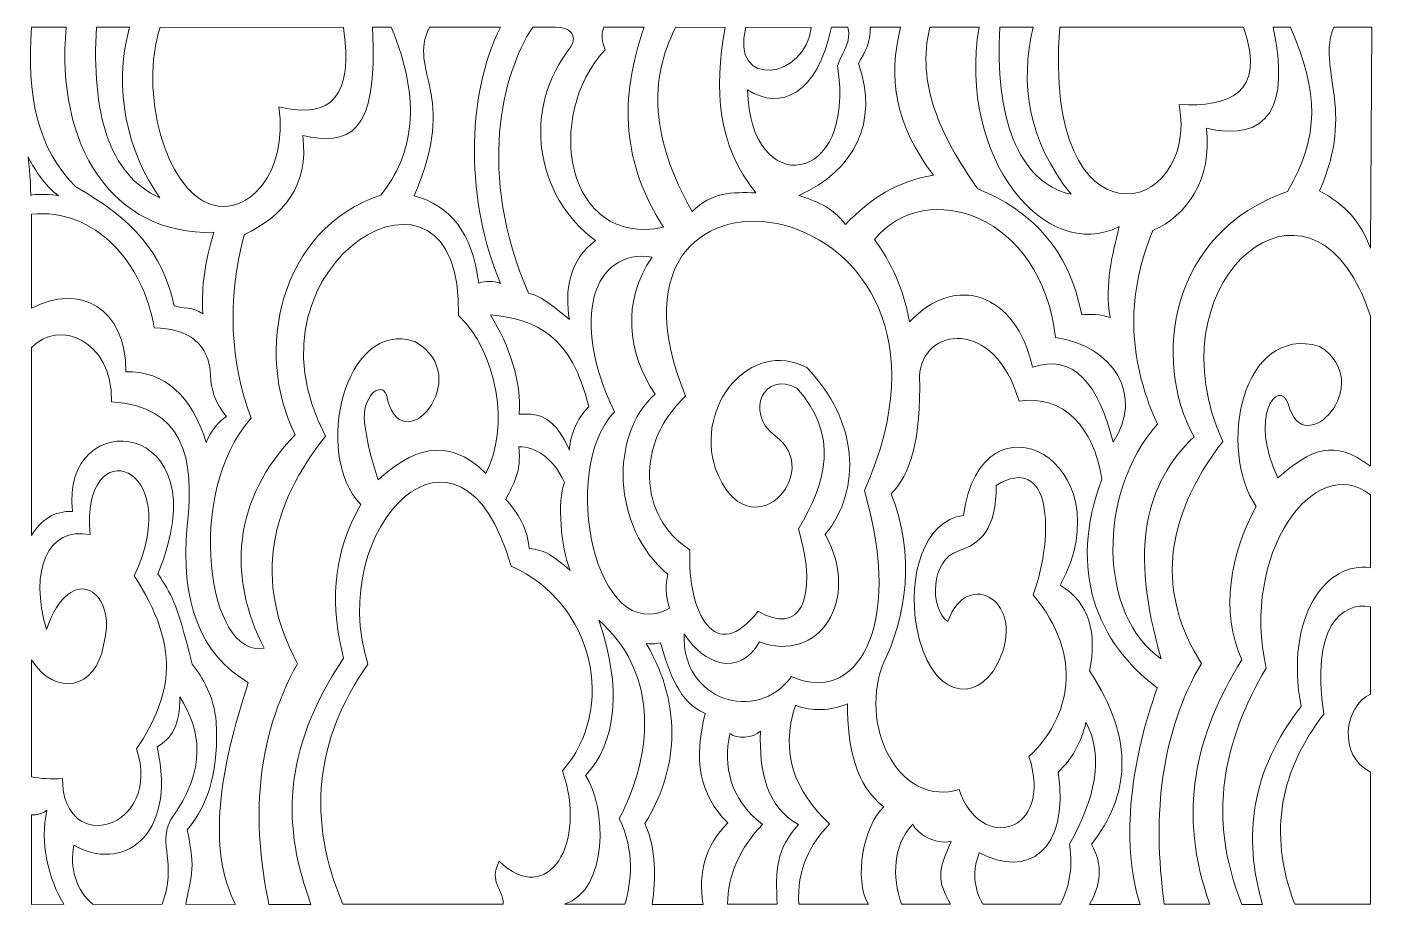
# Model space of a CAD drawing. Header units: centimetres. Extents: x -46 to 46, y -54 to 54.
# Drawn here: x -13.43 to 31.98, y 24.44 to 54.05 of the extents above; entities that cross this region are included whole.
import ezdxf

# ---------------------------------------------------------------- set-up
doc = ezdxf.new("R2010")
doc.units = ezdxf.units.CM
doc.header["$MEASUREMENT"] = 0
doc.layers.add('layer 1', color=7, linetype='Continuous')

msp = doc.modelspace()

# ---------------------------------------------------------------- linework, layer by layer
at = {"layer": 'layer 1', "color": 30, "lineweight": 9}
for points, knots in [([(-13.27848, 54.04293), (-13.42625, 51.76407), (-13.10405, 49.97593), (-11.78317, 48.67937), (-11.78317, 48.67937), (-9.86798, 47.58032), (-8.88648, 46.50998), (-8.47956, 44.67425), (-8.47956, 44.67425), (-7.90419, 44.55326), (-7.91371, 44.65091), (-7.5227, 44.40461), (-7.5227, 44.40461), (-7.55774, 45.4357), (-7.46088, 46.03482), (-7.15341, 47.15002), (-7.15341, 47.15002), (-10.5544, 47.03395), (-12.48331, 50.08193), (-12.10604, 54.0441), (-12.10604, 54.0441), (-12.10604, 54.0441), (-13.27848, 54.04293), (-13.27848, 54.04293)], [0, 0, 0, 0, 0.14285714, 0.14285714, 0.14285714, 0.14285714, 0.28571429, 0.28571429, 0.28571429, 0.28571429, 0.42857143, 0.42857143, 0.42857143, 0.42857143, 0.57142857, 0.57142857, 0.57142857, 0.57142857, 0.71428571, 0.71428571, 0.71428571, 0.71428571, 1, 1, 1, 1]), ([(-8.95851, 48.30951), (-10.71189, 49.08349), (-11.25374, 51.21956), (-11.09366, 54.04648), (-11.09366, 54.04648), (-11.09366, 54.04648), (-9.98493, 54.04435), (-9.98493, 54.04435), (-9.98493, 54.04435), (-10.53808, 51.94983), (-10.055, 49.8358), (-8.95851, 48.30951)], [0, 0, 0, 0, 0.25, 0.25, 0.25, 0.25, 0.5, 0.5, 0.5, 0.5, 1, 1, 1, 1]), ([(-8.95226, 54.04103), (-9.65767, 51.87861), (-8.78627, 48.59203), (-7.23472, 48.08091), (-7.23472, 48.08091), (-5.97188, 47.69335), (-4.6592, 49.15115), (-4.96049, 51.37247), (-4.96049, 51.37247), (-3.18377, 50.92234), (-2.44595, 51.74576), (-2.79542, 54.03793), (-2.79542, 54.03793), (-2.79542, 54.03793), (-8.95226, 54.04103), (-8.95226, 54.04103)], [0, 0, 0, 0, 0.2, 0.2, 0.2, 0.2, 0.4, 0.4, 0.4, 0.4, 0.6, 0.6, 0.6, 0.6, 1, 1, 1, 1]), ([(-5.45554, 33.16754), (-6.687, 35.53763), (-6.52995, 38.18393), (-4.40989, 40.34688), (-4.40989, 40.34688), (-5.81036, 43.08984), (-4.95655, 47.26376), (-1.53718, 48.40316), (-1.53718, 48.40316), (-0.45879, 49.73882), (-0.13398, 51.54779), (-1.18629, 54.04212), (-1.18629, 54.04212), (-1.18629, 54.04212), (-1.81771, 54.04293), (-1.81771, 54.04293), (-1.81771, 54.04293), (-1.5891, 50.35089), (-2.67042, 50.06888), (-4.15726, 50.40366), (-4.15726, 50.40366), (-3.94275, 48.67776), (-4.83576, 47.68523), (-6.13351, 47.06812), (-6.13351, 47.06812), (-6.71207, 44.82193), (-6.59234, 42.77717), (-5.89412, 40.89931), (-5.89412, 40.89931), (-8.15241, 38.36732), (-7.34675, 32.8069), (-5.45554, 33.16754)], [0, 0, 0, 0, 0.11111111, 0.11111111, 0.11111111, 0.11111111, 0.22222222, 0.22222222, 0.22222222, 0.22222222, 0.33333333, 0.33333333, 0.33333333, 0.33333333, 0.44444444, 0.44444444, 0.44444444, 0.44444444, 0.55555556, 0.55555556, 0.55555556, 0.55555556, 0.66666667, 0.66666667, 0.66666667, 0.66666667, 0.77777778, 0.77777778, 0.77777778, 0.77777778, 1, 1, 1, 1]), ([(1.75446, 45.44535), (1.53407, 47.1698), (0.78997, 48.04447), (-0.41204, 48.38014), (-0.41204, 48.38014), (1.08822, 51.87595), (-0.64585, 52.50327), (0.09619, 54.04263), (0.09619, 54.04263), (0.09619, 54.04263), (2.48353, 54.0436), (2.48353, 54.0436), (2.48353, 54.0436), (1.29574, 51.68298), (1.34212, 48.11381), (2.48461, 45.43384), (2.48461, 45.43384), (2.24122, 45.52591), (2.00623, 45.51455), (1.75446, 45.44535)], [0, 0, 0, 0, 0.16666667, 0.16666667, 0.16666667, 0.16666667, 0.33333333, 0.33333333, 0.33333333, 0.33333333, 0.5, 0.5, 0.5, 0.5, 0.66666667, 0.66666667, 0.66666667, 0.66666667, 1, 1, 1, 1]), ([(3.42514, 45.10593), (3.85422, 45.02663), (4.3776, 44.56943), (4.80671, 44.21389), (4.80671, 44.21389), (4.62515, 45.15186), (4.81467, 46.26945), (5.68417, 46.86922), (5.68417, 46.86922), (3.64049, 48.35763), (3.19797, 51.31458), (4.8408, 53.36799), (4.8408, 53.36799), (5.12463, 53.78043), (4.77287, 54.05007), (4.35187, 54.0405), (4.35187, 54.0405), (4.35187, 54.0405), (3.56752, 54.04719), (3.56752, 54.04719), (3.56752, 54.04719), (2.535, 52.46079), (1.6844, 49.15605), (3.42514, 45.10593)], [0, 0, 0, 0, 0.14285714, 0.14285714, 0.14285714, 0.14285714, 0.28571429, 0.28571429, 0.28571429, 0.28571429, 0.42857143, 0.42857143, 0.42857143, 0.42857143, 0.57142857, 0.57142857, 0.57142857, 0.57142857, 0.71428571, 0.71428571, 0.71428571, 0.71428571, 1, 1, 1, 1]), ([(7.96669, 47.32131), (4.66505, 46.61924), (3.9384, 51.08338), (6.00367, 53.28296), (6.00367, 53.28296), (5.90642, 53.58218), (5.85116, 53.7432), (5.96137, 54.04244), (5.96137, 54.04244), (5.96137, 54.04244), (7.32002, 54.04407), (7.32002, 54.04407), (7.32002, 54.04407), (6.45476, 51.63489), (6.5882, 49.4466), (7.96669, 47.32131)], [0, 0, 0, 0, 0.2, 0.2, 0.2, 0.2, 0.4, 0.4, 0.4, 0.4, 0.6, 0.6, 0.6, 0.6, 1, 1, 1, 1]), ([(11.06671, 48.47701), (10.27671, 48.49625), (9.58659, 48.50683), (8.92426, 47.85073), (8.92426, 47.85073), (7.51982, 50.33666), (7.47992, 52.29429), (8.37366, 54.04367), (8.37366, 54.04367), (8.37366, 54.04367), (10.03596, 54.03695), (10.03596, 54.03695), (10.03596, 54.03695), (9.64874, 51.91698), (9.79378, 50.04437), (11.06671, 48.47701)], [0, 0, 0, 0, 0.2, 0.2, 0.2, 0.2, 0.4, 0.4, 0.4, 0.4, 0.6, 0.6, 0.6, 0.6, 1, 1, 1, 1]), ([(10.73097, 54.04669), (10.17631, 51.93831), (12.76789, 52.29839), (12.92359, 54.03857), (12.92359, 54.03857), (12.92359, 54.03857), (10.73097, 54.04669), (10.73097, 54.04669)], [0, 0, 0, 0, 0.33333333, 0.33333333, 0.33333333, 0.33333333, 1, 1, 1, 1]), ([(10.79152, 51.93641), (10.84991, 48.2391), (14.48027, 48.66168), (13.80786, 52.75355), (13.80786, 52.75355), (14.01839, 53.32814), (14.27526, 53.49871), (14.16357, 54.04232), (14.16357, 54.04232), (14.16357, 54.04232), (13.60543, 54.04446), (13.60543, 54.04446), (13.60543, 54.04446), (13.14197, 51.77128), (11.89871, 51.23434), (10.79152, 51.93641)], [0, 0, 0, 0, 0.2, 0.2, 0.2, 0.2, 0.4, 0.4, 0.4, 0.4, 0.6, 0.6, 0.6, 0.6, 1, 1, 1, 1]), ([(12.51514, 48.39165), (13.05506, 48.19915), (13.62235, 48.02083), (14.08316, 47.41339), (14.08316, 47.41339), (14.93299, 48.29771), (15.80677, 48.86161), (17.03966, 49.07068), (17.03966, 49.07068), (15.73788, 50.77399), (15.50748, 52.33966), (15.92948, 54.043), (15.92948, 54.043), (15.92948, 54.043), (14.91073, 54.04743), (14.91073, 54.04743), (14.91073, 54.04743), (14.93267, 53.53719), (14.74348, 53.21198), (14.52005, 52.8226), (14.52005, 52.8226), (15.21128, 50.84975), (14.3774, 49.21739), (12.51514, 48.39165)], [0, 0, 0, 0, 0.14285714, 0.14285714, 0.14285714, 0.14285714, 0.28571429, 0.28571429, 0.28571429, 0.28571429, 0.42857143, 0.42857143, 0.42857143, 0.42857143, 0.57142857, 0.57142857, 0.57142857, 0.57142857, 0.71428571, 0.71428571, 0.71428571, 0.71428571, 1, 1, 1, 1]), ([(16.91894, 54.05048), (16.91894, 54.05048), (18.56816, 54.04353), (18.56816, 54.04353), (18.56816, 54.04353), (17.84424, 49.64481), (20.79361, 46.08895), (23.28227, 47.3401), (23.28227, 47.3401), (23.02774, 46.29133), (22.79662, 45.47722), (22.97303, 44.28264), (22.97303, 44.28264), (22.6792, 44.40439), (22.24859, 44.40439), (22.01902, 44.37502), (22.01902, 44.37502), (21.58716, 46.62606), (20.29643, 47.89397), (18.52389, 48.61032), (18.52389, 48.61032), (17.26962, 50.40763), (16.44853, 52.1304), (16.91894, 54.05048)], [0, 0, 0, 0, 0.14285714, 0.14285714, 0.14285714, 0.14285714, 0.28571429, 0.28571429, 0.28571429, 0.28571429, 0.42857143, 0.42857143, 0.42857143, 0.42857143, 0.57142857, 0.57142857, 0.57142857, 0.57142857, 0.71428571, 0.71428571, 0.71428571, 0.71428571, 1, 1, 1, 1]), ([(19.26601, 54.04255), (19.10442, 51.07515), (19.84252, 48.84627), (21.65993, 48.42617), (21.65993, 48.42617), (20.20959, 50.25227), (19.93429, 52.12336), (20.39115, 54.0415), (20.39115, 54.0415), (20.39115, 54.0415), (19.26601, 54.04255), (19.26601, 54.04255)], [0, 0, 0, 0, 0.25, 0.25, 0.25, 0.25, 0.5, 0.5, 0.5, 0.5, 1, 1, 1, 1]), ([(21.28118, 54.04094), (20.6798, 46.42447), (25.97206, 47.63267), (25.29869, 51.44153), (25.29869, 51.44153), (26.95427, 51.36939), (28.22526, 51.76624), (27.46094, 54.04244), (27.46094, 54.04244), (27.46094, 54.04244), (21.28118, 54.04094), (21.28118, 54.04094)], [0, 0, 0, 0, 0.25, 0.25, 0.25, 0.25, 0.5, 0.5, 0.5, 0.5, 1, 1, 1, 1]), ([(24.69111, 32.81416), (22.58942, 34.25468), (22.51352, 38.3786), (24.56231, 40.70347), (24.56231, 40.70347), (23.49507, 43.03407), (23.56498, 45.18249), (24.41294, 47.20622), (24.41294, 47.20622), (25.54107, 47.7011), (26.42126, 48.92344), (26.2088, 50.64597), (26.2088, 50.64597), (28.29153, 50.17267), (29.02862, 51.37742), (28.45365, 54.04508), (28.45365, 54.04508), (28.45365, 54.04508), (29.03855, 54.04278), (29.03855, 54.04278), (29.03855, 54.04278), (29.98812, 51.82537), (30.02267, 50.39035), (28.93745, 48.51825), (28.93745, 48.51825), (24.97948, 47.16787), (24.35882, 42.86588), (25.79418, 40.27848), (25.79418, 40.27848), (24.16026, 38.68808), (23.6039, 36.56227), (24.69111, 32.81416)], [0, 0, 0, 0, 0.11111111, 0.11111111, 0.11111111, 0.11111111, 0.22222222, 0.22222222, 0.22222222, 0.22222222, 0.33333333, 0.33333333, 0.33333333, 0.33333333, 0.44444444, 0.44444444, 0.44444444, 0.44444444, 0.55555556, 0.55555556, 0.55555556, 0.55555556, 0.66666667, 0.66666667, 0.66666667, 0.66666667, 0.77777778, 0.77777778, 0.77777778, 0.77777778, 1, 1, 1, 1]), ([(30.49128, 54.04293), (29.90895, 52.64656), (31.24355, 51.34166), (30.01472, 48.54126), (30.01472, 48.54126), (30.87238, 48.08616), (31.40189, 47.47854), (31.72153, 46.61888), (31.72153, 46.61888), (31.72153, 46.61888), (31.77363, 54.0445), (31.77363, 54.0445), (31.77363, 54.0445), (31.77363, 54.0445), (30.49128, 54.04293), (30.49128, 54.04293)], [0, 0, 0, 0, 0.2, 0.2, 0.2, 0.2, 0.4, 0.4, 0.4, 0.4, 0.6, 0.6, 0.6, 0.6, 1, 1, 1, 1]), ([(8.66093, 33.64866), (8.55568, 31.4121), (11.10021, 30.60648), (12.26378, 32.22154), (12.26378, 32.22154), (14.39584, 31.22739), (16.07623, 33.78128), (14.71755, 38.47092), (14.71755, 38.47092), (19.32226, 48.76564), (4.91893, 50.89531), (8.70881, 41.63588), (8.70881, 41.63588), (7.03903, 40.1301), (7.09089, 37.57894), (8.85244, 36.47986), (8.85244, 36.47986), (8.76066, 34.3468), (9.71221, 32.55717), (11.14462, 34.414), (11.14462, 34.414), (12.51711, 33.59301), (13.20138, 34.74583), (12.50317, 37.18191), (12.50317, 37.18191), (13.44396, 38.75864), (13.86743, 40.33534), (12.44333, 41.9121), (12.44333, 41.9121), (11.36953, 42.49711), (10.65634, 41.13331), (11.71318, 40.3066), (11.71318, 40.3066), (13.43157, 39.09939), (10.83968, 36.26278), (9.71425, 39.19598), (9.71425, 39.19598), (9.00774, 41.32156), (10.88289, 43.58507), (12.77847, 42.60264), (12.77847, 42.60264), (14.50908, 40.81969), (14.64671, 38.53131), (13.40089, 36.98626), (13.40089, 36.98626), (14.63095, 34.76825), (13.1583, 32.6403), (11.1957, 33.37992), (11.1957, 33.37992), (10.47751, 32.17505), (9.32323, 32.62799), (8.66093, 33.64866)], [0, 0, 0, 0, 0.07142857, 0.07142857, 0.07142857, 0.07142857, 0.14285714, 0.14285714, 0.14285714, 0.14285714, 0.21428571, 0.21428571, 0.21428571, 0.21428571, 0.28571429, 0.28571429, 0.28571429, 0.28571429, 0.35714286, 0.35714286, 0.35714286, 0.35714286, 0.42857143, 0.42857143, 0.42857143, 0.42857143, 0.5, 0.5, 0.5, 0.5, 0.57142857, 0.57142857, 0.57142857, 0.57142857, 0.64285714, 0.64285714, 0.64285714, 0.64285714, 0.71428571, 0.71428571, 0.71428571, 0.71428571, 0.78571429, 0.78571429, 0.78571429, 0.78571429, 0.85714286, 0.85714286, 0.85714286, 0.85714286, 1, 1, 1, 1]), ([(-5.29564, 24.55657), (-5.29564, 24.55657), (-3.88323, 24.55657), (-3.88323, 24.55657), (-3.88323, 24.55657), (-4.82516, 27.09615), (-4.90906, 29.67739), (-2.78599, 32.83094), (-2.78599, 32.83094), (-3.2037, 34.49588), (-3.23414, 36.22279), (-2.20748, 37.99905), (-2.20748, 37.99905), (-3.84461, 39.69198), (-2.73549, 44.27312), (-0.3881, 43.47732), (-0.3881, 43.47732), (1.70551, 42.28973), (-0.8945, 39.28656), (-1.34567, 41.68192), (-1.34567, 41.68192), (-1.52921, 42.17296), (-2.1881, 41.61957), (-2.08169, 40.75256), (-2.08169, 40.75256), (-1.99052, 40.00256), (-1.82072, 39.39135), (-1.62097, 38.82769), (-1.62097, 38.82769), (-0.56373, 39.80706), (0.67875, 40.37007), (1.99552, 39.04493), (1.99552, 39.04493), (2.80506, 40.56947), (2.38766, 43.13552), (1.07219, 44.352), (1.07219, 44.352), (1.27765, 50.67818), (-6.51856, 46.15899), (-3.39247, 40.30084), (-3.39247, 40.30084), (-5.22687, 37.99423), (-5.85525, 35.47568), (-4.33807, 32.64738), (-4.33807, 32.64738), (-5.76155, 30.0883), (-5.88341, 27.31512), (-5.29564, 24.55657)], [0, 0, 0, 0, 0.07692308, 0.07692308, 0.07692308, 0.07692308, 0.15384615, 0.15384615, 0.15384615, 0.15384615, 0.23076923, 0.23076923, 0.23076923, 0.23076923, 0.30769231, 0.30769231, 0.30769231, 0.30769231, 0.38461538, 0.38461538, 0.38461538, 0.38461538, 0.46153846, 0.46153846, 0.46153846, 0.46153846, 0.53846154, 0.53846154, 0.53846154, 0.53846154, 0.61538462, 0.61538462, 0.61538462, 0.61538462, 0.69230769, 0.69230769, 0.69230769, 0.69230769, 0.76923077, 0.76923077, 0.76923077, 0.76923077, 0.84615385, 0.84615385, 0.84615385, 0.84615385, 1, 1, 1, 1]), ([(-13.38976, 49.68998), (-13.38976, 49.68998), (-13.29988, 48.98565), (-13.29987, 48.39059), (-13.29987, 48.39059), (-13.20722, 48.43508), (-12.52075, 48.43442), (-12.3649, 48.37967), (-12.3649, 48.37967), (-12.82228, 48.68323), (-13.27109, 49.41447), (-13.38976, 49.68998)], [0, 0, 0, 0, 0.25, 0.25, 0.25, 0.25, 0.5, 0.5, 0.5, 0.5, 1, 1, 1, 1]), ([(31.72152, 44.33211), (31.72152, 44.33211), (31.72152, 44.31178), (31.72152, 39.28418), (31.72152, 39.28418), (30.48661, 40.22597), (29.71746, 39.85595), (28.61455, 38.89642), (28.61455, 38.89642), (27.62152, 40.92328), (28.62043, 42.29378), (28.96139, 41.38268), (28.96139, 41.38268), (29.45476, 39.35733), (31.97664, 42.08711), (30.01472, 43.31619), (30.01472, 43.31619), (27.40179, 44.08416), (26.57004, 39.86334), (27.88413, 37.92999), (27.88413, 37.92999), (27.00183, 36.32616), (26.66785, 34.42203), (27.40534, 32.77397), (27.40534, 32.77397), (25.83124, 30.28517), (25.22135, 27.6017), (26.32868, 24.56046), (26.32868, 24.56046), (26.32868, 24.56046), (24.79544, 24.56037), (24.79544, 24.56037), (24.79544, 24.56037), (24.36758, 27.64421), (24.71309, 30.37297), (26.04081, 32.65889), (26.04081, 32.65889), (24.56817, 34.98021), (24.72051, 37.45776), (26.75898, 40.1167), (26.75898, 40.1167), (24.39406, 45.30712), (29.25305, 49.61434), (31.35531, 45.2497), (31.35531, 45.2497), (31.45027, 45.0808), (31.58125, 44.75232), (31.72152, 44.33211)], [0, 0, 0, 0, 0.07692308, 0.07692308, 0.07692308, 0.07692308, 0.15384615, 0.15384615, 0.15384615, 0.15384615, 0.23076923, 0.23076923, 0.23076923, 0.23076923, 0.30769231, 0.30769231, 0.30769231, 0.30769231, 0.38461538, 0.38461538, 0.38461538, 0.38461538, 0.46153846, 0.46153846, 0.46153846, 0.46153846, 0.53846154, 0.53846154, 0.53846154, 0.53846154, 0.61538462, 0.61538462, 0.61538462, 0.61538462, 0.69230769, 0.69230769, 0.69230769, 0.69230769, 0.76923077, 0.76923077, 0.76923077, 0.76923077, 0.84615385, 0.84615385, 0.84615385, 0.84615385, 1, 1, 1, 1]), ([(15.0527, 46.90699), (15.62219, 46.11713), (15.99652, 45.3483), (16.23627, 44.13855), (16.23627, 44.13855), (17.77246, 45.79256), (19.8256, 45.10553), (20.36418, 42.61531), (20.36418, 42.61531), (21.76661, 43.08144), (22.57957, 42.04448), (23.07234, 40.09368), (23.07234, 40.09368), (24.1197, 41.63782), (23.10227, 43.34499), (21.13326, 43.61543), (21.13326, 43.61543), (20.68414, 47.74326), (16.80587, 49.02589), (15.0527, 46.90699)], [0, 0, 0, 0, 0.16666667, 0.16666667, 0.16666667, 0.16666667, 0.33333333, 0.33333333, 0.33333333, 0.33333333, 0.5, 0.5, 0.5, 0.5, 0.66666667, 0.66666667, 0.66666667, 0.66666667, 1, 1, 1, 1]), ([(-13.27847, 44.60166), (-11.67629, 45.43736), (-10.0866, 44.63244), (-10.10743, 42.46453), (-10.10743, 42.46453), (-8.7908, 42.48371), (-7.88908, 41.64356), (-7.40229, 40.08217), (-7.40229, 40.08217), (-7.25709, 40.44665), (-7.03007, 40.76133), (-6.7245, 40.95373), (-6.7245, 40.95373), (-7.11652, 41.41956), (-7.24315, 41.88624), (-7.25859, 42.33707), (-7.25859, 42.33707), (-7.31047, 43.42662), (-7.98082, 43.89165), (-9.14986, 43.93768), (-9.14986, 43.93768), (-9.5022, 46.10081), (-11.1323, 47.97734), (-13.27847, 47.7593), (-13.27847, 47.7593), (-13.27847, 47.7593), (-13.27847, 47.74886), (-13.27847, 44.60166)], [0, 0, 0, 0, 0.125, 0.125, 0.125, 0.125, 0.25, 0.25, 0.25, 0.25, 0.375, 0.375, 0.375, 0.375, 0.5, 0.5, 0.5, 0.5, 0.625, 0.625, 0.625, 0.625, 0.75, 0.75, 0.75, 0.75, 1, 1, 1, 1]), ([(8.11033, 35.65122), (8.03375, 35.31194), (8.02197, 34.95872), (8.17083, 34.51202), (8.17083, 34.51202), (5.68158, 33.13122), (4.42985, 39.1652), (6.31851, 41.11598), (6.31851, 41.11598), (4.80671, 44.21389), (5.59827, 46.62318), (7.58499, 46.31921), (7.58499, 46.31921), (6.55107, 44.85402), (6.75554, 43.10186), (7.67942, 41.70494), (7.67942, 41.70494), (6.16326, 40.3622), (6.21116, 37.23943), (8.11033, 35.65122)], [0, 0, 0, 0, 0.16666667, 0.16666667, 0.16666667, 0.16666667, 0.33333333, 0.33333333, 0.33333333, 0.33333333, 0.5, 0.5, 0.5, 0.5, 0.66666667, 0.66666667, 0.66666667, 0.66666667, 1, 1, 1, 1]), ([(-13.27848, 36.95472), (-13.27848, 43.24572), (-13.27848, 43.27997), (-13.27848, 43.27997), (-13.27848, 43.27997), (-12.35986, 44.22615), (-10.56775, 43.57426), (-10.58621, 41.45174), (-10.58621, 41.45174), (-8.18939, 41.30573), (-7.7627, 39.58109), (-8.04865, 37.28549), (-8.04865, 37.28549), (-8.27361, 34.74295), (-7.61628, 32.96097), (-5.98988, 32.01438), (-5.98988, 32.01438), (-6.94353, 29.09586), (-7.3941, 26.44243), (-6.41649, 24.55977), (-6.41649, 24.55977), (-6.41649, 24.55977), (-8.08866, 24.55899), (-8.08866, 24.55899), (-8.08866, 24.55899), (-7.95572, 25.39875), (-7.7175, 25.68445), (-8.04865, 27.06553), (-8.04865, 27.06553), (-7.26365, 27.96036), (-6.99035, 29.20138), (-7.06714, 30.67934), (-7.06714, 30.67934), (-7.14779, 31.56658), (-7.51701, 32.17482), (-7.88108, 32.63587), (-7.88108, 32.63587), (-8.43568, 34.88395), (-8.55936, 34.92231), (-9.03016, 35.67424), (-9.03016, 35.67424), (-6.81266, 40.93693), (-12.33344, 41.41877), (-11.89688, 37.76311), (-11.89688, 37.76311), (-12.50715, 37.79586), (-12.9671, 37.47384), (-13.27848, 36.95472)], [0, 0, 0, 0, 0.07692308, 0.07692308, 0.07692308, 0.07692308, 0.15384615, 0.15384615, 0.15384615, 0.15384615, 0.23076923, 0.23076923, 0.23076923, 0.23076923, 0.30769231, 0.30769231, 0.30769231, 0.30769231, 0.38461538, 0.38461538, 0.38461538, 0.38461538, 0.46153846, 0.46153846, 0.46153846, 0.46153846, 0.53846154, 0.53846154, 0.53846154, 0.53846154, 0.61538462, 0.61538462, 0.61538462, 0.61538462, 0.69230769, 0.69230769, 0.69230769, 0.69230769, 0.76923077, 0.76923077, 0.76923077, 0.76923077, 0.84615385, 0.84615385, 0.84615385, 0.84615385, 1, 1, 1, 1]), ([(3.11803, 41.03228), (3.88407, 41.08898), (4.32429, 40.87696), (4.80308, 39.82869), (4.80308, 39.82869), (4.82299, 40.39642), (5.15008, 41.01758), (5.45735, 41.28226), (5.45735, 41.28226), (4.87663, 43.66775), (3.70949, 44.22348), (2.14946, 44.37502), (2.14946, 44.37502), (2.79182, 43.33329), (3.19418, 42.10821), (3.11803, 41.03228)], [0, 0, 0, 0, 0.2, 0.2, 0.2, 0.2, 0.4, 0.4, 0.4, 0.4, 0.6, 0.6, 0.6, 0.6, 1, 1, 1, 1]), ([(17.90382, 28.42069), (18.57858, 26.2907), (21.09239, 26.91278), (20.24751, 29.52845), (20.24751, 29.52845), (21.62833, 30.83654), (22.12332, 32.87185), (20.39115, 34.96068), (20.39115, 34.96068), (21.12977, 37.0664), (20.98116, 39.7541), (19.14631, 38.64355), (19.14631, 38.64355), (19.16197, 37.18854), (18.61695, 36.67181), (17.86911, 36.43497), (17.86911, 36.43497), (16.94158, 36.15839), (16.89605, 34.50029), (17.51844, 34.06298), (17.51844, 34.06298), (18.16479, 35.92937), (20.23953, 34.72091), (19.19419, 32.65889), (19.19419, 32.65889), (18.47565, 31.23618), (16.90493, 31.51444), (16.47556, 33.85696), (16.47556, 33.85696), (16.15591, 35.59365), (16.72235, 37.47409), (18.0451, 37.63076), (18.0451, 37.63076), (18.64009, 42.0397), (23.53953, 39.46913), (21.30084, 35.28293), (21.30084, 35.28293), (22.28933, 34.68254), (22.53869, 33.68126), (22.28235, 32.40569), (22.28235, 32.40569), (23.84249, 30.06165), (23.60309, 28.18955), (22.35417, 26.58215), (22.35417, 26.58215), (22.73719, 25.87437), (22.66536, 25.20301), (22.28235, 24.55657), (22.28235, 24.55657), (22.28235, 24.55657), (23.98203, 24.55657), (23.98203, 24.55657), (23.98203, 24.55657), (23.28919, 26.73564), (23.71978, 29.51612), (24.56006, 31.83326), (24.56006, 31.83326), (22.54944, 33.34816), (21.53415, 35.77288), (22.69703, 38.84719), (22.69703, 38.84719), (22.43071, 40.58838), (21.41951, 41.70156), (19.91236, 41.47476), (19.91236, 41.47476), (19.11041, 44.30272), (16.64823, 43.96712), (16.56543, 42.31242), (16.56543, 42.31242), (16.63884, 40.21867), (16.24282, 38.96641), (15.61708, 38.35877), (15.61708, 38.35877), (16.43279, 36.27624), (16.14036, 34.26466), (15.31603, 32.56681), (15.31603, 32.56681), (14.53503, 30.34238), (15.99752, 27.82221), (17.90382, 28.42069)], [0, 0, 0, 0, 0.04761905, 0.04761905, 0.04761905, 0.04761905, 0.0952381, 0.0952381, 0.0952381, 0.0952381, 0.14285714, 0.14285714, 0.14285714, 0.14285714, 0.19047619, 0.19047619, 0.19047619, 0.19047619, 0.23809524, 0.23809524, 0.23809524, 0.23809524, 0.28571429, 0.28571429, 0.28571429, 0.28571429, 0.33333333, 0.33333333, 0.33333333, 0.33333333, 0.38095238, 0.38095238, 0.38095238, 0.38095238, 0.42857143, 0.42857143, 0.42857143, 0.42857143, 0.47619048, 0.47619048, 0.47619048, 0.47619048, 0.52380952, 0.52380952, 0.52380952, 0.52380952, 0.57142857, 0.57142857, 0.57142857, 0.57142857, 0.61904762, 0.61904762, 0.61904762, 0.61904762, 0.66666667, 0.66666667, 0.66666667, 0.66666667, 0.71428571, 0.71428571, 0.71428571, 0.71428571, 0.76190476, 0.76190476, 0.76190476, 0.76190476, 0.80952381, 0.80952381, 0.80952381, 0.80952381, 0.85714286, 0.85714286, 0.85714286, 0.85714286, 0.9047619, 0.9047619, 0.9047619, 0.9047619, 1, 1, 1, 1]), ([(-2.80887, 24.56031), (-4.02179, 27.3915), (-3.75555, 30.11154), (-1.96809, 32.63587), (-1.96809, 32.63587), (-3.42642, 37.19381), (1.13398, 41.9279), (2.8437, 35.92743), (2.8437, 35.92743), (5.65057, 34.68924), (6.39667, 31.11953), (4.56732, 29.04507), (4.56732, 29.04507), (5.42123, 26.61751), (4.08861, 24.43657), (2.43673, 26.0067), (2.43673, 26.0067), (2.09559, 25.25286), (2.55626, 25.17054), (2.5802, 24.56056), (2.5802, 24.56056), (2.5802, 24.56056), (-2.80887, 24.56031), (-2.80887, 24.56031)], [0, 0, 0, 0, 0.14285714, 0.14285714, 0.14285714, 0.14285714, 0.28571429, 0.28571429, 0.28571429, 0.28571429, 0.42857143, 0.42857143, 0.42857143, 0.42857143, 0.57142857, 0.57142857, 0.57142857, 0.57142857, 0.71428571, 0.71428571, 0.71428571, 0.71428571, 1, 1, 1, 1]), ([(-13.27848, 28.84903), (-13.27848, 32.77552), (-13.27848, 32.78154), (-13.27848, 32.78154), (-13.27848, 32.78154), (-12.47749, 31.50621), (-11.09007, 31.80397), (-10.86074, 33.26592), (-10.86074, 33.26592), (-10.33395, 35.04628), (-11.94581, 36.19729), (-12.77588, 33.79533), (-12.77588, 33.79533), (-13.35044, 35.78639), (-12.74873, 37.26632), (-11.30439, 36.98626), (-11.30439, 36.98626), (-11.64815, 40.53363), (-8.05795, 39.41192), (-9.82016, 35.60518), (-9.82016, 35.60518), (-8.28371, 33.21122), (-8.5035, 31.6461), (-9.74834, 29.78164), (-9.74834, 29.78164), (-8.85263, 27.11152), (-12.21606, 26.1064), (-12.23802, 28.79187), (-12.23802, 28.79187), (-12.62379, 28.76342), (-12.97176, 28.78108), (-13.27848, 28.84903)], [0, 0, 0, 0, 0.11111111, 0.11111111, 0.11111111, 0.11111111, 0.22222222, 0.22222222, 0.22222222, 0.22222222, 0.33333333, 0.33333333, 0.33333333, 0.33333333, 0.44444444, 0.44444444, 0.44444444, 0.44444444, 0.55555556, 0.55555556, 0.55555556, 0.55555556, 0.66666667, 0.66666667, 0.66666667, 0.66666667, 0.77777778, 0.77777778, 0.77777778, 0.77777778, 1, 1, 1, 1]), ([(2.66582, 38.16435), (3.06081, 37.75291), (3.41238, 37.15209), (3.4483, 36.51811), (3.4483, 36.51811), (3.95802, 36.4953), (4.30604, 36.24342), (4.82717, 35.7827), (4.82717, 35.7827), (4.51788, 36.59409), (4.38446, 38.09868), (4.63694, 38.74093), (4.63694, 38.74093), (4.24396, 39.58691), (3.66718, 39.93429), (3.10107, 39.94378), (3.10107, 39.94378), (3.19683, 39.07292), (2.92806, 38.72269), (2.66582, 38.16435)], [0, 0, 0, 0, 0.16666667, 0.16666667, 0.16666667, 0.16666667, 0.33333333, 0.33333333, 0.33333333, 0.33333333, 0.5, 0.5, 0.5, 0.5, 0.66666667, 0.66666667, 0.66666667, 0.66666667, 1, 1, 1, 1]), ([(31.72154, 38.32767), (31.72154, 38.32767), (31.72154, 38.31002), (31.72152, 35.87165), (31.72152, 35.87165), (30.25427, 36.11082), (28.82958, 34.2444), (29.3923, 31.20875), (29.3923, 31.20875), (27.70655, 29.05658), (27.42327, 26.83149), (28.09958, 24.55657), (28.09958, 24.55657), (28.09958, 24.55657), (27.40534, 24.55657), (27.40534, 24.55657), (27.40534, 24.55657), (26.20402, 27.51444), (26.80258, 30.09244), (28.21928, 32.49776), (28.21928, 32.49776), (27.35663, 36.30348), (29.81882, 39.8004), (31.72154, 38.32767)], [0, 0, 0, 0, 0.14285714, 0.14285714, 0.14285714, 0.14285714, 0.28571429, 0.28571429, 0.28571429, 0.28571429, 0.42857143, 0.42857143, 0.42857143, 0.42857143, 0.57142857, 0.57142857, 0.57142857, 0.57142857, 0.71428571, 0.71428571, 0.71428571, 0.71428571, 1, 1, 1, 1]), ([(31.72153, 34.55903), (31.72153, 34.55903), (31.72153, 34.55502), (31.72152, 31.61885), (31.72152, 31.61885), (30.8429, 31.23521), (30.62308, 29.54915), (31.7215, 29.0072), (31.7215, 29.0072), (31.7215, 29.0072), (31.7215, 28.99837), (31.72152, 24.56056), (31.72152, 24.56056), (31.72152, 24.56056), (29.18171, 24.56079), (29.18171, 24.56079), (29.18171, 24.56079), (28.24604, 27.00259), (28.73194, 29.11219), (30.15835, 30.95556), (30.15835, 30.95556), (29.71106, 33.86235), (30.74911, 34.7445), (31.72153, 34.55903)], [0, 0, 0, 0, 0.14285714, 0.14285714, 0.14285714, 0.14285714, 0.28571429, 0.28571429, 0.28571429, 0.28571429, 0.42857143, 0.42857143, 0.42857143, 0.42857143, 0.57142857, 0.57142857, 0.57142857, 0.57142857, 0.71428571, 0.71428571, 0.71428571, 0.71428571, 1, 1, 1, 1]), ([(4.63698, 24.56058), (4.63698, 24.56058), (6.66975, 24.56039), (6.66975, 24.56039), (6.66975, 24.56039), (6.87323, 25.3123), (7.01688, 26.32023), (6.47825, 27.44044), (6.47825, 27.44044), (7.73697, 29.87624), (7.67953, 32.45171), (5.78822, 34.10902), (5.78822, 34.10902), (6.5842, 31.87049), (6.37452, 29.94733), (5.34416, 28.89221), (5.34416, 28.89221), (6.05789, 27.8158), (6.12727, 25.05605), (4.63698, 24.56058)], [0, 0, 0, 0, 0.16666667, 0.16666667, 0.16666667, 0.16666667, 0.33333333, 0.33333333, 0.33333333, 0.33333333, 0.5, 0.5, 0.5, 0.5, 0.66666667, 0.66666667, 0.66666667, 0.66666667, 1, 1, 1, 1]), ([(7.58366, 24.55657), (7.70337, 25.43124), (7.73056, 26.39788), (7.33954, 27.27257), (7.33954, 27.27257), (8.4091, 28.99887), (8.66412, 31.12812), (7.38703, 33.33024), (7.38703, 33.33024), (7.62746, 33.30304), (7.62617, 33.30965), (7.86135, 33.35441), (7.86135, 33.35441), (8.15661, 32.34869), (8.49044, 31.32859), (9.36834, 30.97578), (9.36834, 30.97578), (8.97731, 29.4489), (9.15442, 28.26837), (10.12399, 27.29397), (10.12399, 27.29397), (9.37545, 26.56234), (9.12032, 25.64202), (9.29607, 24.55657), (9.29607, 24.55657), (9.29607, 24.55657), (7.58366, 24.55657), (7.58366, 24.55657)], [0, 0, 0, 0, 0.125, 0.125, 0.125, 0.125, 0.25, 0.25, 0.25, 0.25, 0.375, 0.375, 0.375, 0.375, 0.5, 0.5, 0.5, 0.5, 0.625, 0.625, 0.625, 0.625, 0.75, 0.75, 0.75, 0.75, 1, 1, 1, 1]), ([(-11.8518, 26.54446), (-10.28792, 25.64727), (-8.36237, 26.75223), (-9.0541, 29.8507), (-9.0541, 29.8507), (-8.57133, 30.13458), (-8.28007, 30.56808), (-8.28804, 31.53101), (-8.28804, 31.53101), (-7.59381, 30.43381), (-7.35654, 29.11094), (-8.58941, 27.41529), (-8.58941, 27.41529), (-9.05193, 26.55878), (-8.36107, 25.96181), (-8.88818, 24.56059), (-8.88818, 24.56059), (-8.88818, 24.56059), (-11.19907, 24.55864), (-11.19907, 24.55864), (-11.19907, 24.55864), (-11.78561, 25.00367), (-12.00344, 25.83093), (-11.8518, 26.54446)], [0, 0, 0, 0, 0.14285714, 0.14285714, 0.14285714, 0.14285714, 0.28571429, 0.28571429, 0.28571429, 0.28571429, 0.42857143, 0.42857143, 0.42857143, 0.42857143, 0.57142857, 0.57142857, 0.57142857, 0.57142857, 0.71428571, 0.71428571, 0.71428571, 0.71428571, 1, 1, 1, 1]), ([(12.51484, 24.56058), (12.4241, 25.72956), (12.91629, 26.60299), (13.54453, 27.26118), (13.54453, 27.26118), (12.34853, 28.39551), (11.88372, 29.62553), (12.39545, 31.25479), (12.39545, 31.25479), (12.97796, 31.02555), (13.56047, 31.06965), (14.14301, 31.30083), (14.14301, 31.30083), (14.14997, 29.82909), (14.41926, 28.57171), (15.36391, 27.83663), (15.36391, 27.83663), (14.68852, 27.21352), (14.35241, 25.38967), (14.85008, 24.56031), (14.85008, 24.56031), (14.85008, 24.56031), (12.51484, 24.56058), (12.51484, 24.56058)], [0, 0, 0, 0, 0.14285714, 0.14285714, 0.14285714, 0.14285714, 0.28571429, 0.28571429, 0.28571429, 0.28571429, 0.42857143, 0.42857143, 0.42857143, 0.42857143, 0.57142857, 0.57142857, 0.57142857, 0.57142857, 0.71428571, 0.71428571, 0.71428571, 0.71428571, 1, 1, 1, 1]), ([(22.16265, 30.67934), (22.00407, 29.97251), (21.6749, 29.42968), (21.22902, 28.99903), (21.22902, 28.99903), (21.61205, 26.31539), (20.1763, 25.43896), (18.57858, 26.2907), (18.57858, 26.2907), (18.34229, 25.71392), (18.37993, 25.13714), (18.69146, 24.56033), (18.69146, 24.56033), (18.69146, 24.56033), (21.30421, 24.56086), (21.30421, 24.56086), (21.30421, 24.56086), (21.55977, 25.07859), (21.74002, 25.6957), (21.61205, 26.58215), (21.61205, 26.58215), (22.44953, 28.08457), (22.79367, 29.4839), (22.16265, 30.67934)], [0, 0, 0, 0, 0.14285714, 0.14285714, 0.14285714, 0.14285714, 0.28571429, 0.28571429, 0.28571429, 0.28571429, 0.42857143, 0.42857143, 0.42857143, 0.42857143, 0.57142857, 0.57142857, 0.57142857, 0.57142857, 0.71428571, 0.71428571, 0.71428571, 0.71428571, 1, 1, 1, 1]), ([(10.11638, 24.56086), (10.11387, 25.53841), (10.55576, 26.49008), (11.28745, 27.23745), (11.28745, 27.23745), (10.17852, 28.14602), (9.97321, 29.18861), (10.19314, 30.29675), (10.19314, 30.29675), (10.43249, 30.11352), (10.95911, 30.13747), (11.22242, 30.38011), (11.22242, 30.38011), (11.17494, 29.02572), (11.42764, 27.84113), (12.50317, 27.23816), (12.50317, 27.23816), (11.74301, 26.42291), (11.72829, 25.716), (11.78473, 24.56046), (11.78473, 24.56046), (11.78473, 24.56046), (10.11638, 24.56086), (10.11638, 24.56086)], [0, 0, 0, 0, 0.14285714, 0.14285714, 0.14285714, 0.14285714, 0.28571429, 0.28571429, 0.28571429, 0.28571429, 0.42857143, 0.42857143, 0.42857143, 0.42857143, 0.57142857, 0.57142857, 0.57142857, 0.57142857, 0.71428571, 0.71428571, 0.71428571, 0.71428571, 1, 1, 1, 1]), ([(-13.27848, 24.5523), (-13.27848, 24.5523), (-12.188, 24.55977), (-12.188, 24.55977), (-12.188, 24.55977), (-12.70419, 25.40088), (-13.00495, 26.64791), (-12.75906, 27.71922), (-12.75906, 27.71922), (-12.89503, 27.61208), (-13.08343, 27.56022), (-13.27847, 27.56301), (-13.27847, 27.56301), (-13.27847, 27.56301), (-13.27847, 27.5592), (-13.27848, 24.5523)], [0, 0, 0, 0, 0.2, 0.2, 0.2, 0.2, 0.4, 0.4, 0.4, 0.4, 0.6, 0.6, 0.6, 0.6, 1, 1, 1, 1]), ([(15.96165, 24.56046), (15.64044, 25.5013), (15.67311, 26.55049), (16.34542, 27.24967), (16.34542, 27.24967), (16.47613, 26.94939), (17.06957, 26.56221), (17.63485, 26.67094), (17.63485, 26.67094), (17.17624, 25.66154), (17.15826, 25.37844), (17.61084, 24.56032), (17.61084, 24.56032), (17.61084, 24.56032), (15.96165, 24.56046), (15.96165, 24.56046)], [0, 0, 0, 0, 0.2, 0.2, 0.2, 0.2, 0.4, 0.4, 0.4, 0.4, 0.6, 0.6, 0.6, 0.6, 1, 1, 1, 1])]:
    msp.add_open_spline(points, degree=3, knots=knots, dxfattribs=at)

doc.saveas('drawing.dxf')
